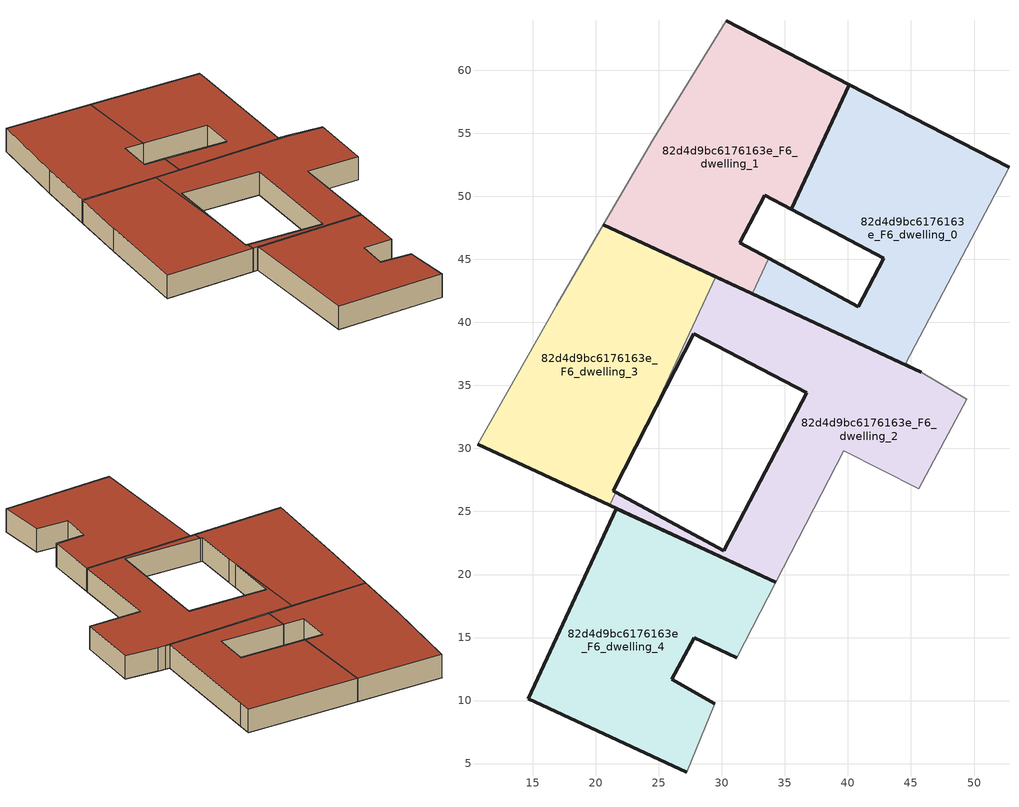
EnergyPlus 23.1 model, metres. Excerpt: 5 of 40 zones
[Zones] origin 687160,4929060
82d4d9bc6176163e_F6_dwelling_0
 floor to 82d4d9bc6176163e_F5_dwelling_0 (EU_floor_Construction): 45.83,36.04 44.6,36.77 52.02,50.81 52.78,52.29 40.11,58.87 35.52,48.97 42.85,45.1 40.82,41.25 33.71,45.07 32.41,42.26 z18
 wall outside (EU_wall_Construction): 45.83,36.04 32.41,42.26 / 33.71,45.07 40.82,41.25 42.85,45.1 35.52,48.97 40.11,58.87 52.78,52.29 z18:21
 wall adiabatic (EU_wall_Construction): 52.78,52.29 52.02,50.81 44.6,36.77 45.83,36.04 z18:21
 wall to 82d4d9bc6176163e_F6_dwelling_1 (EU_wall_Construction): 32.41,42.26 33.71,45.07 z18:21
 roof outside (EU_roof_Construction): 52.78,52.29 52.02,50.81 44.6,36.77 45.83,36.04 32.41,42.26 33.71,45.07 40.82,41.25 42.85,45.1 35.52,48.97 40.11,58.87 z21
82d4d9bc6176163e_F6_dwelling_1
 floor to 82d4d9bc6176163e_F5_dwelling_1 (EU_floor_Construction): 33.71,45.07 31.43,46.3 33.42,50.07 35.52,48.97 40.11,58.87 30.36,63.94 24.56,54.54 20.59,47.75 32.41,42.26 z18
 wall outside (EU_wall_Construction): 32.41,42.26 20.59,47.75 / 30.36,63.94 40.11,58.87 35.52,48.97 33.42,50.07 31.43,46.3 33.71,45.07 z18:21
 wall adiabatic (EU_wall_Construction): 20.59,47.75 24.56,54.54 30.36,63.94 z18:21
 roof outside (EU_roof_Construction): 40.11,58.87 35.52,48.97 33.42,50.07 31.43,46.3 33.71,45.07 32.41,42.26 20.59,47.75 24.56,54.54 30.36,63.94 z21
82d4d9bc6176163e_F6_dwelling_2
 floor to 82d4d9bc6176163e_F5_dwelling_2 (EU_floor_Construction): 45.61,26.82 49.44,33.89 45.83,36.04 29.5,43.61 24.04,31.85 27.78,39.09 36.73,34.41 30.14,21.87 21.58,26.53 21.09,25.48 34.27,19.37 39.67,29.8 z18
 wall outside (EU_wall_Construction): 21.58,26.53 30.14,21.87 36.73,34.41 27.78,39.09 24.05,31.85 / 29.5,43.61 45.83,36.04 / 34.27,19.37 21.09,25.48 z18:21
 wall adiabatic (EU_wall_Construction): 45.83,36.04 49.44,33.89 45.61,26.82 39.67,29.8 34.27,19.37 z18:21
 wall to 82d4d9bc6176163e_F6_dwelling_3 (EU_wall_Construction): 21.09,25.48 21.58,26.53 / 24.05,31.85 29.5,43.61 z18:21
 roof outside (EU_roof_Construction): 45.83,36.04 49.44,33.89 45.61,26.82 39.67,29.8 34.27,19.37 21.09,25.48 21.58,26.53 30.14,21.87 36.73,34.41 27.78,39.09 24.05,31.85 29.5,43.61 z21
82d4d9bc6176163e_F6_dwelling_3
 floor to 82d4d9bc6176163e_F5_dwelling_3 (EU_floor_Construction): 21.58,26.53 21.37,26.64 24.04,31.85 29.5,43.61 20.59,47.75 16.84,41.32 16.81,41.26 10.61,30.35 21.09,25.48 z18
 wall outside (EU_wall_Construction): 20.59,47.75 29.5,43.61 / 24.05,31.85 21.37,26.64 21.58,26.53 / 21.09,25.48 10.61,30.35 z18:21
 wall adiabatic (EU_wall_Construction): 10.61,30.35 16.81,41.26 16.84,41.32 20.59,47.75 z18:21
 roof outside (EU_roof_Construction): 29.5,43.61 24.05,31.85 21.37,26.64 21.58,26.53 21.09,25.48 10.61,30.35 16.81,41.26 16.84,41.32 20.59,47.75 z21
82d4d9bc6176163e_F6_dwelling_4
 floor to 82d4d9bc6176163e_F5_dwelling_4 (EU_floor_Construction): 27.21,4.3 29.42,9.73 26.01,11.7 27.8,14.97 31.18,13.4 34.27,19.37 21.63,25.24 14.62,10.14 z18
 wall outside (EU_wall_Construction): 31.18,13.4 27.8,14.97 26.01,11.7 29.42,9.73 / 27.21,4.3 14.62,10.14 21.63,25.24 34.27,19.37 z18:21
 wall adiabatic (EU_wall_Construction): 34.27,19.37 31.18,13.4 / 29.42,9.73 27.21,4.3 z18:21
 roof outside (EU_roof_Construction): 34.27,19.37 31.18,13.4 27.8,14.97 26.01,11.7 29.42,9.73 27.21,4.3 14.62,10.14 21.63,25.24 z21
[Building]
EU S2 Campaign: North Axis=0; Terrain=City; Solar Distribution=FullExterior
[Site:Location]
Bologna: Latitude=44.5; Longitude=11.25; Time Zone=1; Elevation=37
[SizingPeriod:WeatherFileDays]
AnnualSizingPeriod: Begin Month=1; Begin Day of Month=1; End Month=12; End Day of Month=31; Day of Week for Start Day=Monday; Use Weather File Daylight Saving Period=No; Use Weather File Rain and Snow Indicators=No
[MATERIAL]
EU_InternalMass_Material: Roughness=MediumRough; Thickness=0.1; Conductivity=1; Density=1800; Specific Heat=900; Thermal Absorptance=0.9; Solar Absorptance=0.7; Visible Absorptance=0.7
[MATERIAL:NOMASS] Roughness=MediumRough; Thermal Absorptance=0.9; Solar Absorptance=0.7; Visible Absorptance=0.7
Name | Thermal Resistance
EU_wall_NoMass | 0.890213
EU_roof_NoMass | 0.636128
EU_floor_NoMass | 0.79516
[CONSTRUCTION]
EU_wall_Construction: EU_wall_NoMass
EU_roof_Construction: EU_roof_NoMass
EU_floor_Construction: EU_floor_NoMass
EU_InternalMass_Construction: EU_InternalMass_Material
[ZONE] Type=1; Multiplier=1; Ceiling Height=autocalculate; Floor Area=autocalculate; Part of Total Floor Area=Yes
Name | Volume
82d4d9bc6176163e_F6_dwelling_0 | 640.463
82d4d9bc6176163e_F6_dwelling_1 | 640.449
82d4d9bc6176163e_F6_dwelling_2 | 640.474
82d4d9bc6176163e_F6_dwelling_3 | 640.472
82d4d9bc6176163e_F6_dwelling_4 | 640.469
[INTERNALMASS] Construction=EU_InternalMass_Construction
Name | Zone or ZoneList | Surface Area
82d4d9bc6176163e_F6_dwelling_0_EU_InternalMass | 82d4d9bc6176163e_F6_dwelling_0 | 256.183
82d4d9bc6176163e_F6_dwelling_1_EU_InternalMass | 82d4d9bc6176163e_F6_dwelling_1 | 256.191
82d4d9bc6176163e_F6_dwelling_2_EU_InternalMass | 82d4d9bc6176163e_F6_dwelling_2 | 256.206
82d4d9bc6176163e_F6_dwelling_3_EU_InternalMass | 82d4d9bc6176163e_F6_dwelling_3 | 256.184
82d4d9bc6176163e_F6_dwelling_4_EU_InternalMass | 82d4d9bc6176163e_F6_dwelling_4 | 256.195
[OTHEREQUIPMENT] Fuel Type=Electricity; Design Level Calculation Method=Watts/Area; Power per Zone Floor Area=1; Fraction Latent=0; Fraction Radiant=0; Fraction Lost=0; Carbon Dioxide Generation Rate=0; EndUse Subcategory=EU_Step8_InternalGains
Name | Zone or ZoneList or Space or SpaceList | Schedule
EU_Step8_InternalGain_82d4d9bc6176163e_F6_dwelling_0_f000 | 82d4d9bc6176163e_F6_dwelling_0 | EU_Step8_GainSchedule_82d4d9bc6176163e_F6_dwelling_0_f000
EU_Step8_InternalGain_82d4d9bc6176163e_F6_dwelling_1_f000 | 82d4d9bc6176163e_F6_dwelling_1 | EU_Step8_GainSchedule_82d4d9bc6176163e_F6_dwelling_1_f000
EU_Step8_InternalGain_82d4d9bc6176163e_F6_dwelling_2_f000 | 82d4d9bc6176163e_F6_dwelling_2 | EU_Step8_GainSchedule_82d4d9bc6176163e_F6_dwelling_2_f000
EU_Step8_InternalGain_82d4d9bc6176163e_F6_dwelling_3_f000 | 82d4d9bc6176163e_F6_dwelling_3 | EU_Step8_GainSchedule_82d4d9bc6176163e_F6_dwelling_3_f000
EU_Step8_InternalGain_82d4d9bc6176163e_F6_dwelling_4_f000 | 82d4d9bc6176163e_F6_dwelling_4 | EU_Step8_GainSchedule_82d4d9bc6176163e_F6_dwelling_4_f000
[ZONEVENTILATION:DESIGNFLOWRATE] Schedule=EU_AlwaysOn; Design Flow Rate Calculation Method=AirChanges/Hour; Air Changes per Hour=0.718634; Ventilation Type=Natural; Fan Pressure Rise=0; Fan Total Efficiency=1; Constant Term Coefficient=1; Temperature Term Coefficient=0; Velocity Term Coefficient=0; Velocity Squared Term Coefficient=0; Minimum Indoor Temperature=-100; Maximum Indoor Temperature=100; Delta Temperature=-100; Minimum Outdoor Temperature=-100; Maximum Outdoor Temperature=100; Maximum Wind Speed=40
Name | Zone or ZoneList or Space or SpaceList
EU_ConstantAir_82d4d9bc6176163e_F6_dwelling_0 | 82d4d9bc6176163e_F6_dwelling_0
EU_ConstantAir_82d4d9bc6176163e_F6_dwelling_1 | 82d4d9bc6176163e_F6_dwelling_1
EU_ConstantAir_82d4d9bc6176163e_F6_dwelling_2 | 82d4d9bc6176163e_F6_dwelling_2
EU_ConstantAir_82d4d9bc6176163e_F6_dwelling_3 | 82d4d9bc6176163e_F6_dwelling_3
EU_ConstantAir_82d4d9bc6176163e_F6_dwelling_4 | 82d4d9bc6176163e_F6_dwelling_4
[HVACTEMPLATE:THERMOSTAT] Constant Heating Setpoint=20; Constant Cooling Setpoint=50
EU_HeatOnly_82d4d9bc6176163e_F0_dwelling_0; EU_HeatOnly_82d4d9bc6176163e_F0_dwelling_1; EU_HeatOnly_82d4d9bc6176163e_F0_dwelling_2; EU_HeatOnly_82d4d9bc6176163e_F0_dwelling_3; EU_HeatOnly_82d4d9bc6176163e_F0_dwelling_4; EU_HeatOnly_82d4d9bc6176163e_F0_dwelling_5; EU_HeatOnly_82d4d9bc6176163e_F1_dwelling_0; EU_HeatOnly_82d4d9bc6176163e_F1_dwelling_1; EU_HeatOnly_82d4d9bc6176163e_F1_dwelling_2; EU_HeatOnly_82d4d9bc6176163e_F1_dwelling_3; EU_HeatOnly_82d4d9bc6176163e_F1_dwelling_4; EU_HeatOnly_82d4d9bc6176163e_F1_dwelling_5; EU_HeatOnly_82d4d9bc6176163e_F2_dwelling_0; EU_HeatOnly_82d4d9bc6176163e_F2_dwelling_1; EU_HeatOnly_82d4d9bc6176163e_F2_dwelling_2; EU_HeatOnly_82d4d9bc6176163e_F2_dwelling_3; EU_HeatOnly_82d4d9bc6176163e_F2_dwelling_4; EU_HeatOnly_82d4d9bc6176163e_F2_dwelling_5; EU_HeatOnly_82d4d9bc6176163e_F3_dwelling_0; EU_HeatOnly_82d4d9bc6176163e_F3_dwelling_1; EU_HeatOnly_82d4d9bc6176163e_F3_dwelling_2; EU_HeatOnly_82d4d9bc6176163e_F3_dwelling_3; EU_HeatOnly_82d4d9bc6176163e_F3_dwelling_4; EU_HeatOnly_82d4d9bc6176163e_F3_dwelling_5; EU_HeatOnly_82d4d9bc6176163e_F4_dwelling_0; EU_HeatOnly_82d4d9bc6176163e_F4_dwelling_1; EU_HeatOnly_82d4d9bc6176163e_F4_dwelling_2; EU_HeatOnly_82d4d9bc6176163e_F4_dwelling_3; EU_HeatOnly_82d4d9bc6176163e_F4_dwelling_4; EU_HeatOnly_82d4d9bc6176163e_F4_dwelling_5; EU_HeatOnly_82d4d9bc6176163e_F5_dwelling_0; EU_HeatOnly_82d4d9bc6176163e_F5_dwelling_1; EU_HeatOnly_82d4d9bc6176163e_F5_dwelling_2; EU_HeatOnly_82d4d9bc6176163e_F5_dwelling_3; EU_HeatOnly_82d4d9bc6176163e_F5_dwelling_4; EU_HeatOnly_82d4d9bc6176163e_F6_dwelling_0; EU_HeatOnly_82d4d9bc6176163e_F6_dwelling_1; EU_HeatOnly_82d4d9bc6176163e_F6_dwelling_2; EU_HeatOnly_82d4d9bc6176163e_F6_dwelling_3; EU_HeatOnly_82d4d9bc6176163e_F6_dwelling_4
[HVACTEMPLATE:ZONE:IDEALLOADSAIRSYSTEM] System Availability Schedule=EU_AlwaysOn; Maximum Heating Supply Air Temperature=50; Minimum Cooling Supply Air Temperature=13; Maximum Heating Supply Air Humidity Ratio=0.0156; Minimum Cooling Supply Air Humidity Ratio=0.0077; Heating Limit=NoLimit; Cooling Limit=NoLimit; Heating Availability Schedule=EU_AlwaysOn; Cooling Availability Schedule=EU_CoolingOff; Dehumidification Control Type=ConstantSensibleHeatRatio; Cooling Sensible Heat Ratio=0.7; Dehumidification Setpoint=60; Humidification Control Type=None; Humidification Setpoint=30; Outdoor Air Method=None; Outdoor Air Flow Rate per Person=0.00944; Outdoor Air Flow Rate per Zone Floor Area=0; Outdoor Air Flow Rate per Zone=0; Demand Controlled Ventilation Type=None; Outdoor Air Economizer Type=NoEconomizer; Heat Recovery Type=None; Sensible Heat Recovery Effectiveness=0.7; Latent Heat Recovery Effectiveness=0.65
Name | Template Thermostat
82d4d9bc6176163e_F6_dwelling_0 | EU_HeatOnly_82d4d9bc6176163e_F6_dwelling_0
82d4d9bc6176163e_F6_dwelling_1 | EU_HeatOnly_82d4d9bc6176163e_F6_dwelling_1
82d4d9bc6176163e_F6_dwelling_2 | EU_HeatOnly_82d4d9bc6176163e_F6_dwelling_2
82d4d9bc6176163e_F6_dwelling_3 | EU_HeatOnly_82d4d9bc6176163e_F6_dwelling_3
82d4d9bc6176163e_F6_dwelling_4 | EU_HeatOnly_82d4d9bc6176163e_F6_dwelling_4
[SIZING:ZONE] Zone Cooling Design Supply Air Temperature Input Method=SupplyAirTemperature; Zone Cooling Design Supply Air Temperature=13; Zone Heating Design Supply Air Temperature Input Method=SupplyAirTemperature; Zone Heating Design Supply Air Temperature=50; Zone Cooling Design Supply Air Humidity Ratio=0.008; Zone Heating Design Supply Air Humidity Ratio=0.008; Cooling Design Air Flow Method=DesignDay; Cooling Design Air Flow Rate=0; Cooling Minimum Air Flow per Zone Floor Area=0.000762; Cooling Minimum Air Flow=0; Cooling Minimum Air Flow Fraction=0.2; Heating Design Air Flow Method=DesignDay; Heating Design Air Flow Rate=0; Heating Maximum Air Flow per Zone Floor Area=0.002032; Heating Maximum Air Flow=0.141576; Heating Maximum Air Flow Fraction=0.3; Account for Dedicated Outdoor Air System=No; Dedicated Outdoor Air System Control Strategy=NeutralSupplyAir; Dedicated Outdoor Air Low Setpoint Temperature for Design=autosize; Dedicated Outdoor Air High Setpoint Temperature for Design=autosize; Zone Load Sizing Method=Sensible Load Only No Latent Load; Zone Latent Cooling Design Supply Air Humidity Ratio Input Method=HumidityRatioDifference; Zone Cooling Design Supply Air Humidity Ratio Difference=0.005; Zone Latent Heating Design Supply Air Humidity Ratio Input Method=HumidityRatioDifference; Zone Humidification Design Supply Air Humidity Ratio Difference=0.005
82d4d9bc6176163e_F6_dwelling_0; 82d4d9bc6176163e_F6_dwelling_1; 82d4d9bc6176163e_F6_dwelling_2; 82d4d9bc6176163e_F6_dwelling_3; 82d4d9bc6176163e_F6_dwelling_4
[SCHEDULE:CONSTANT]
Name | Hourly Value
EU_AlwaysOn | 1
EU_CoolingOff | 0
[SCHEDULE:FILE] Column Number=1; Rows to Skip at Top=0; Number of Hours of Data=8760; Column Separator=Comma; Interpolate to Timestep=No; Minutes per Item=60; Adjust Schedule for Daylight Savings=Yes
Name | File
EU_Step8_GainSchedule_82d4d9bc6176163e_F6_dwelling_0_f000 | ../../schedules/82d4d9bc6176163e/82d4d9bc6176163e_F6_dwelling_0_f000_gain.csv
EU_Step8_GainSchedule_82d4d9bc6176163e_F6_dwelling_1_f000 | ../../schedules/82d4d9bc6176163e/82d4d9bc6176163e_F6_dwelling_1_f000_gain.csv
EU_Step8_GainSchedule_82d4d9bc6176163e_F6_dwelling_2_f000 | ../../schedules/82d4d9bc6176163e/82d4d9bc6176163e_F6_dwelling_2_f000_gain.csv
EU_Step8_GainSchedule_82d4d9bc6176163e_F6_dwelling_3_f000 | ../../schedules/82d4d9bc6176163e/82d4d9bc6176163e_F6_dwelling_3_f000_gain.csv
EU_Step8_GainSchedule_82d4d9bc6176163e_F6_dwelling_4_f000 | ../../schedules/82d4d9bc6176163e/82d4d9bc6176163e_F6_dwelling_4_f000_gain.csv
